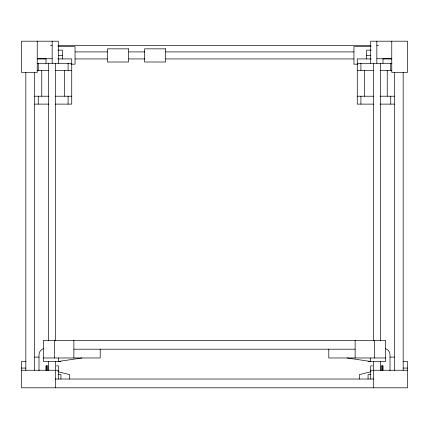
<?xml version="1.0" encoding="UTF-8"?>
<svg xmlns="http://www.w3.org/2000/svg" width="429" height="429" viewBox="0 0 429 429"><rect width="100%" height="100%" fill="white"/><g stroke="black" fill="none" stroke-linecap="round" stroke-linejoin="round"><path stroke-width="0.64" d="M370.988 371.718L359.288 374.646L359.288 379.032M81.95 357.974L58.365 361.481L58.365 357.974M50.574 45.581L52.161 45.581M58.06 45.581L370.94 45.581M376.839 45.581L378.426 45.581M58.012 46.632L75.037 46.632L75.037 64.184L71.107 64.184M370.988 46.632L353.963 46.632L353.963 64.184L357.893 64.184M57.867 50.145L62.371 50.145L62.371 58.918M371.133 50.145L366.629 50.145L366.629 58.918M75.166 51.914L107.336 51.914M128.78 51.914L144.863 51.914M165.642 51.914L353.968 51.914M58.36 55.411L62.371 55.411M366.629 55.411L370.64 55.411M37.243 58.746L52.161 58.746M376.839 58.746L391.757 58.746M37.243 58.918L45.865 58.918M57.802 58.918L71.729 58.918L71.729 104.113L55.464 104.113M371.198 58.918L357.271 58.918L357.271 104.113L373.509 104.113M383.135 58.918L391.757 58.918M75.166 58.934L107.336 58.934M128.78 58.934L144.863 58.934M165.642 58.934L353.968 58.934M37.039 63.304L71.729 63.304M357.271 63.304L391.961 63.304M37.039 70.329L48.933 70.329M55.454 70.329L71.729 70.329M357.271 70.329L373.546 70.329M380.067 70.329L391.961 70.329M34.615 96.214L48.933 96.214M55.454 96.214L71.729 96.214M357.271 96.214L373.546 96.214M380.067 96.214L394.385 96.214M34.615 104.113L48.863 104.113M380.115 104.113L394.385 104.113M73.874 349.195L355.126 349.195M34.615 357.094L39.001 357.094M389.999 357.094L394.385 357.094M43.388 357.974L100.198 357.974L100.198 349.195M385.612 357.974L328.802 357.974L328.802 349.195M25.837 361.481L21.45 361.481L21.45 387.805L407.55 387.805L407.55 361.481L403.163 361.481M60.939 361.481L43.388 361.481L43.388 340.422L385.612 340.422L385.612 361.481L368.061 361.481M56.505 365.867L58.306 365.867L58.306 379.032M372.495 365.867L370.694 365.867L370.694 379.032M21.45 368.061L25.837 368.061M403.163 368.061L407.55 368.061M21.45 370.254L58.306 370.254M370.694 370.254L407.55 370.254M58.097 374.646L60.939 374.646L60.939 379.032M370.903 374.646L368.061 374.646L368.061 379.032M55.325 379.032L373.675 379.032M347.05 357.974L370.635 361.481L370.635 357.974M58.012 371.718L69.713 374.646L69.713 379.032M403.163 72.367L403.163 370.329M394.385 72.319L394.385 370.329M391.757 41.195L391.757 72.345L407.55 72.345L407.55 41.195L370.694 41.195L370.694 63.304M390.744 63.304L390.744 70.329M390.744 96.214L390.744 104.113M389.999 370.742L389.999 354.901A6.58 6.58 0 0 0 385.666 348.713M387.237 70.329L387.237 96.214M382.979 58.746L382.979 63.304M382.979 370.254L382.979 365.867L381.183 365.867L381.183 370.254M382.77 365.867L382.77 370.254M382.159 365.867L382.159 370.254M380.346 63.315L380.346 340.824M380.346 361.604L380.346 370.318M376.839 41.195L376.839 63.304M374.565 340.422L374.565 357.974M373.327 63.315L373.327 340.824M373.327 361.604L373.327 387.805M364.419 70.329L364.419 96.214M360.912 63.304L360.912 70.329M360.912 96.214L360.912 104.113M355.126 340.422L355.126 357.974M73.874 340.422L73.874 357.974M68.088 63.304L68.088 70.329M68.088 96.214L68.088 104.113M64.581 70.329L64.581 96.214M58.306 63.304L58.306 41.195L21.45 41.195L21.45 72.345L37.243 72.345L37.243 41.195M55.673 63.315L55.673 340.824M55.673 361.604L55.673 387.805M54.435 340.422L54.435 357.974M52.161 41.195L52.161 63.304M48.654 63.315L48.654 340.824M48.654 361.604L48.654 370.318M47.817 370.254L47.817 365.867L46.021 365.867L46.021 370.254M46.841 365.867L46.841 370.254M46.23 365.867L46.23 370.254M46.021 58.746L46.021 63.304M41.763 70.329L41.763 96.214M39.001 370.742L39.001 354.901A6.58 6.58 0 0 1 43.334 348.713M38.256 63.304L38.256 70.329M38.256 96.214L38.256 104.113M34.615 72.319L34.615 370.329M25.837 72.367L25.837 370.329M128.507 48.847L107.448 48.847L107.448 62.007L128.507 62.007L128.507 48.847M165.626 48.847L144.568 48.847L144.568 62.007L165.626 62.007L165.626 48.847"/></g></svg>
